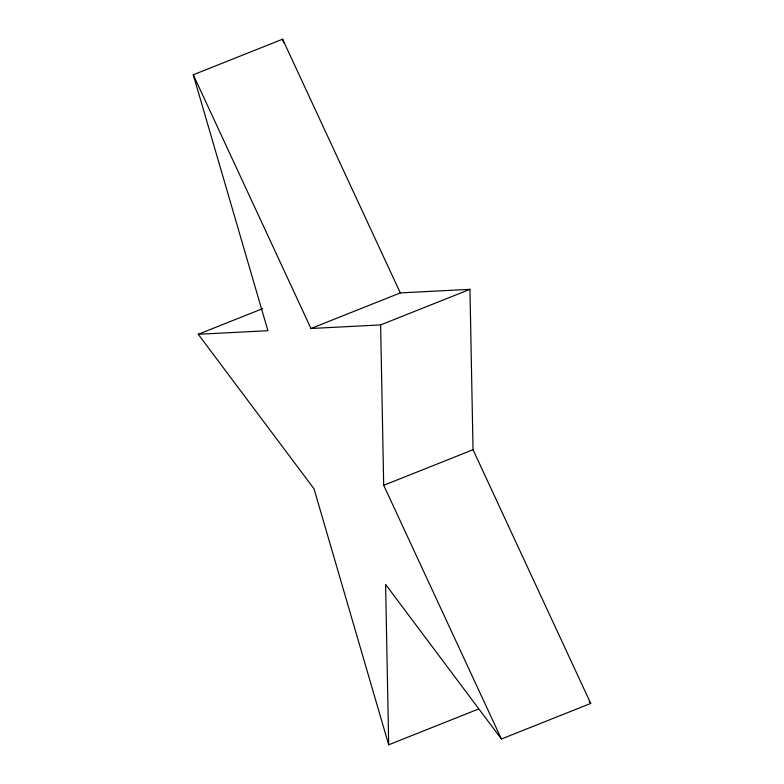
<?xml version="1.0" encoding="UTF-8"?>
<svg xmlns="http://www.w3.org/2000/svg" width="784" height="784" viewBox="0 0 784 784"><rect width="100%" height="100%" fill="white"/><g stroke="black" fill="none" stroke-linecap="round" stroke-linejoin="round"><path stroke-width="1.18" d="M388.688 744.8L314.041 488.873L198.254 334.278L267.912 330.701L193.266 74.774L282.603 39.2L400.301 292.912L469.959 289.335L473.036 449.722L590.734 703.434L501.397 739.008L385.601 584.423L388.688 744.8L478.024 709.226M198.254 334.278L262.709 308.612M193.266 74.774L310.964 328.496L400.301 292.912M310.964 328.496L380.622 324.919L469.959 289.335M501.397 739.008L383.699 485.296L473.036 449.722M589.274 701.484L590.734 703.434M282.603 39.2L283.632 42.718M380.622 324.919L383.699 485.296"/></g></svg>
